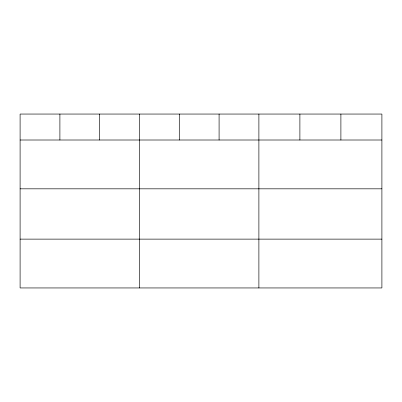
<?xml version="1.0" encoding="UTF-8"?>
<svg xmlns="http://www.w3.org/2000/svg" width="402" height="402" viewBox="0 0 402 402"><rect width="100%" height="100%" fill="white"/><g stroke="black" fill="none" stroke-linecap="round" stroke-linejoin="round"><path stroke-width="0.6" d="M381.9 188.824L381.9 114.052L20.1 114.052L20.1 287.948L381.9 287.948L381.9 188.824L20.1 188.824M20.1 140.007L381.9 140.007M20.1 239.125L381.9 239.125M340.896 114.052L340.896 140.007M299.892 114.052L299.892 140.007M258.888 114.052L258.888 287.948M219.09 114.052L219.09 140.007M179.292 114.052L179.292 140.007M139.494 114.052L139.494 287.948M99.696 114.052L99.696 140.007M59.898 114.052L59.898 140.007"/></g></svg>
